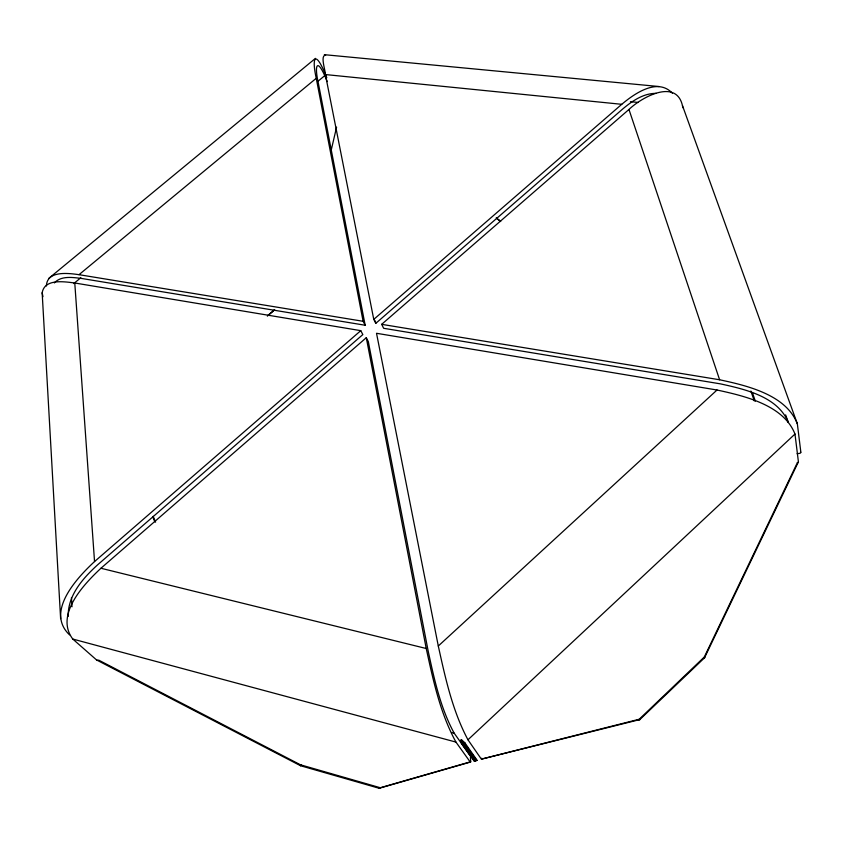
<?xml version="1.0" encoding="UTF-8"?>
<svg xmlns="http://www.w3.org/2000/svg" width="843" height="843" viewBox="0 0 843 843"><rect width="100%" height="100%" fill="white"/><g stroke="black" fill="none" stroke-linecap="round" stroke-linejoin="round"><path stroke-width="1.26" d="M461.479 740.08L460.678 740.291A4.025 1.496 -11.4 0 0 460.636 740.512L461.532 743.537L474.061 761.029L474.757 760.829A1.233 1.117 75.4 0 0 476.19 760.165A7.576 2.74 -11.5 0 1 475.463 760.744L474.588 760.597A1.233 0.938 76.4 0 0 475.916 760.523L477.075 760.238L464.662 742.535L461.806 740.228A4.004 1.486 -11.4 0 0 461.479 740.08M481.774 759.037L639.226 719.237L704.316 656.992L796.688 464.124M330.793 151.961L336.589 127.114M704.506 657.909L704.506 657.846A1.075 0.664 26.8 0 0 704.411 656.823M96.66 659.921A3.456 1.844 -38.5 0 0 98.684 660.122L300.435 764.78L300.519 765.729L379.276 788.31L380.467 787.699M301.394 764.833L300.635 765.771L96.597 659.985L72.772 639.047C54.721 615.021 83.499 584.578 100.939 568.256L366.284 337.706L368.328 341.626L428.286 651.607C434.335 679.458 440.446 708.025 454.198 733.199L469.972 755.444M54.342 282.932C61.191 275.429 72.814 277.421 81.887 278.506L365.167 325.25L318.243 82.646C314.028 63.752 317.453 56.934 327.242 81.581M365.167 325.25L363.112 321.288L79.01 274.681C68.114 273.143 46.934 270.445 46.397 285.946M475.916 760.523L463.892 743.589L464.809 742.736M467.96 739.785L794.981 434.04C783.684 405.156 744.822 396.02 717.024 390.014L376.515 333.28L438.297 646.012C445.346 677.983 452.438 710.733 467.96 739.785L481.385 759.164L639.805 719.595L704.506 657.846L798.416 461.838L794.981 434.04M438.297 646.012L717.024 390.014M477.043 760.439L475.547 760.649M68.22 616.381C67.64 595.369 83.057 578.108 97.725 564.726L362.838 334.587L360.772 330.656L94.542 561.564C76.502 578.309 45.28 612.039 69.569 634.884M656.191 93.362C643.399 93.246 632.218 101.012 622.798 108.916L375.778 323.354L373.765 319.381L621.744 104.311C634.79 93.341 657.656 77.451 672.408 93.257M785.623 414.861L788.268 422.28C777.815 396.674 745.149 389.287 720.407 383.86L383.649 328.296L381.668 324.334L628.962 109.464C642.398 96.576 677.951 77.482 682.862 107.725M267.726 315.588L274.67 309.666M267.347 316.093L274.281 310.161M79.01 274.681L316.241 78.283C311.257 55.68 315.862 49.853 326.789 77.714M73.752 283.585L80.833 277.726M317.537 81.623L324.618 75.765M48.62 278.506L315.43 58.367M475.347 760.808L474.356 761.166M325.651 55.206C319.918 55.048 325.503 70.464 325.398 74.553L373.765 319.381M704.474 657.951L703.863 657.551M470.415 756.635L470.7 761.745L380.488 787.689A1.064 0.98 80.9 0 1 379.224 788.268L470.299 762.114L455.947 742.082C440.183 713.21 433.186 680.427 426.231 648.509L366.284 337.706M797.099 453.724L799.691 453.334A3.625 1.602 14.5 0 0 800.755 452.217M796.888 462.986L797.257 462.933A3.667 1.602 14.6 0 0 798.332 461.827M324.355 54.679L659.1 86.534M630.406 101.687L638.256 102.467M325.398 74.553L621.744 104.311M360.772 330.656L74.774 282.995C64.036 281.646 44.574 278.496 42.161 292.806L60.622 618.688M381.668 324.334L719.606 379.771C747.383 385.683 786.213 394.893 797.352 423.839L800.85 452.227M100.939 568.256L426.231 648.509M451.648 732.525L454.198 733.199M72.772 639.047L455.947 742.082M461.574 743.6L462.712 743.905L474.757 760.829M379.856 787.604L300.487 764.801M496.221 217.842L500.394 221.024M496.538 218.358L500.689 221.519M639.226 719.237L639.816 719.627A1.085 0.885 72.8 0 1 638.551 719.68M460.678 740.228A6.291 2.339 -11.5 0 0 460.678 740.818L474.166 760.428A1.212 1.138 -44 0 0 476.284 759.87L462.122 740.428A6.28 2.339 -11.3 0 0 461.395 740.038M462.027 743.368L462.08 743.463A1.243 1.159 -42.7 0 0 464.293 742.873M152.783 516.907L154.806 521.733M153.173 516.337L155.607 522.123M682.472 105.617L797.352 423.839M752.377 392.617L755.328 401.142M750.871 391.026L754.295 400.91M42.982 296.683L42.161 292.806M628.962 109.464L719.606 379.771M375.304 320.93L375.778 323.354M316.241 78.283L363.112 321.288M74.774 282.995L94.542 561.564M481.732 758.215L481.774 758.826M71.455 597.613L72.013 606.802M463.892 743.589A57.303 8.293 74.7 0 1 461.806 740.228M462.712 743.905A57.303 8.662 75.5 0 1 460.626 740.544M470.71 761.756A3.815 0.558 75.5 0 1 470.689 761.988"/></g></svg>
